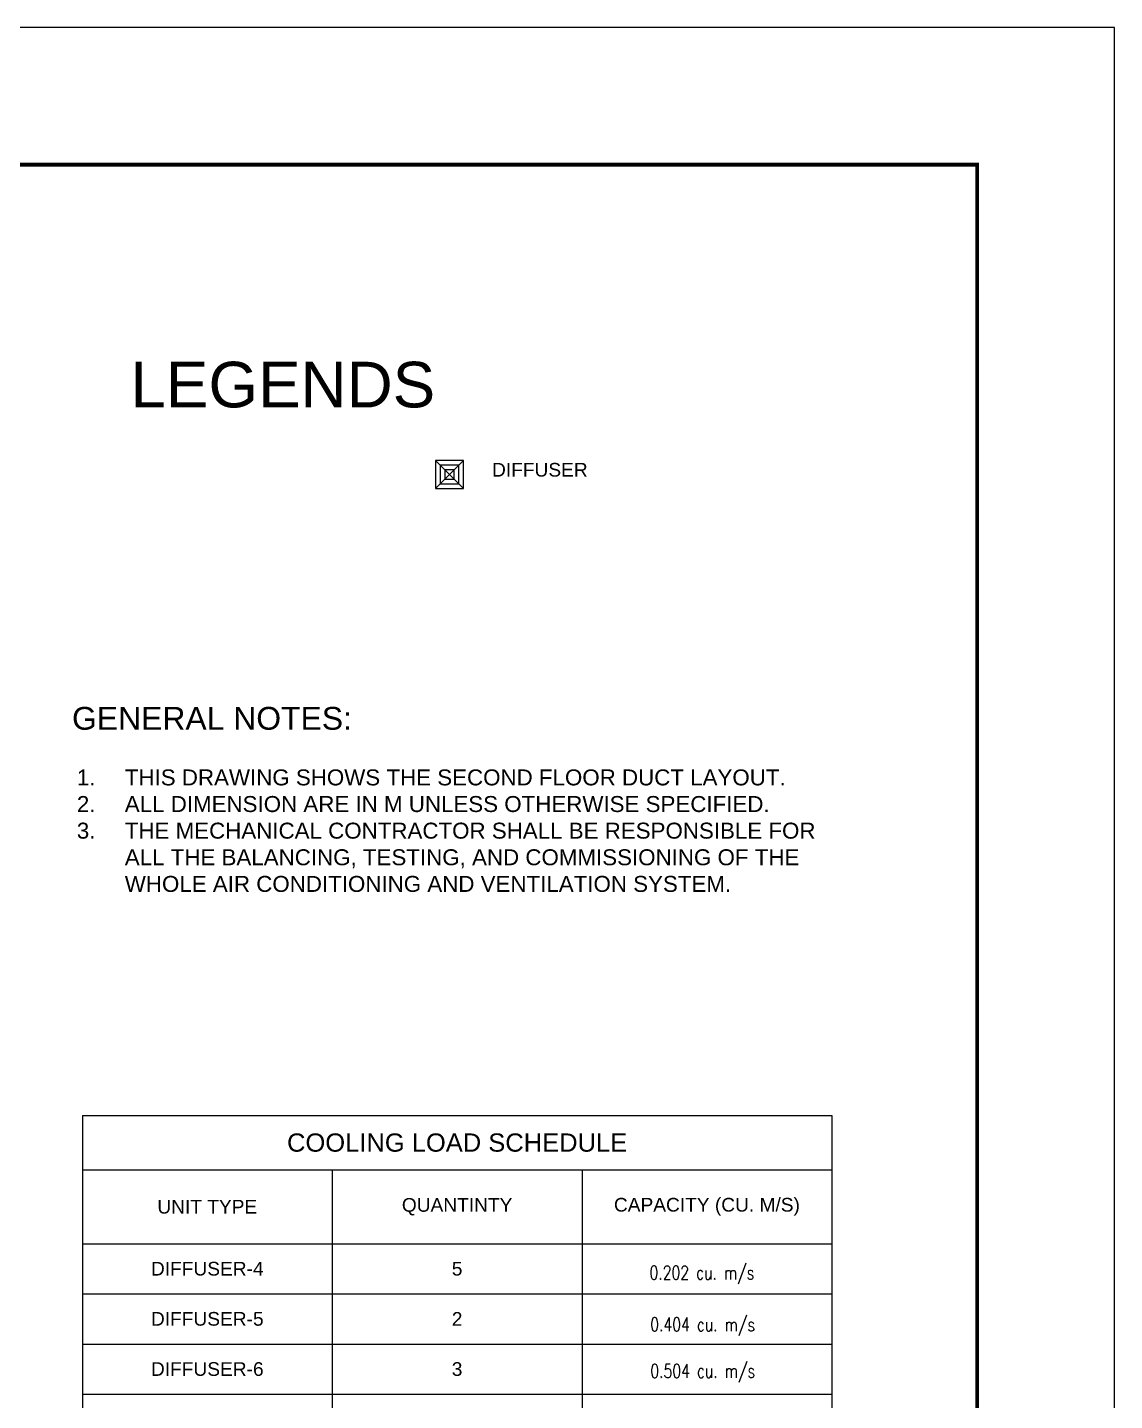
# Model space of a CAD drawing. Header units: millimetres. Extents: x 3 to 421, y 1 to 337.
# Drawn here: x 289.85 to 313.66, y 108.77 to 138.87 of the extents above; entities that cross this region are included whole.
import ezdxf

# ---------------------------------------------------------------- set-up
doc = ezdxf.new("R2010")
doc.units = ezdxf.units.MM
doc.header["$MEASUREMENT"] = 0
for name, color, linetype in [('diffuser', 7, 'Continuous'), ('ducting label', 7, 'Continuous'), ('Legends', 7, 'Continuous'), ('template', 7, 'Continuous'), ('text', 7, 'Continuous')]:
    doc.layers.add(name, color=color, linetype=linetype)
doc.styles.add('Arch-Dim', font='simplex.shx', dxfattribs={"width": 0.75})
doc.styles.get("Standard").update_dxf_attribs({"font": 'arial.ttf'})

# ---------------------------------------------------------------- blocks, each defined once
blk = doc.blocks.new('AC-S-12')
at = {"layer": 'diffuser'}
for p, q in [((-0.15, 0.15), (0.15, -0.15)), ((0.15, 0.15), (-0.15, -0.15)), ((-0.15, 0.15), (-0.15, -0.15)), ((0.15, 0.15), (-0.15, 0.15)), ((0.15, -0.15), (0.15, 0.15)), ((-0.1, 0.1), (-0.1, -0.1)), ((0.1, 0.1), (-0.1, 0.1)), ((-0.05, 0.05), (-0.05, -0.05)), ((0.05, 0.05), (-0.05, 0.05)), ((0.05, -0.05), (0.05, 0.05)), ((0.1, -0.1), (0.1, 0.1)), ((-0.1, -0.1), (0.1, -0.1)), ((-0.05, -0.05), (0.05, -0.05)), ((-0.15, -0.15), (0.15, -0.15))]:
    blk.add_line(p, q, dxfattribs=at)
for points in [[(-0.358, 0.358, 0, 0.0447, 0), (-0.295, 0.295, 0, 0, 0), (-0.15, 0.15, 0, 0, 0)], [(0.358, 0.358, 0, 0.0447, 0), (0.295, 0.295, 0, 0, 0), (0.15, 0.15, 0, 0, 0)], [(-0.358, -0.358, 0, 0.0447, 0), (-0.295, -0.295, 0, 0, 0), (-0.15, -0.15, 0, 0, 0)], [(0.358, -0.358, 0, 0.0447, 0), (0.295, -0.295, 0, 0, 0), (0.15, -0.15, 0, 0, 0)]]:
    blk.add_lwpolyline(points, format="xyseb", dxfattribs=at)
blk = doc.blocks.new('fcu')
at = {"layer": 'diffuser', "color": 7, "xscale": 2.052644456280903, "yscale": 2.052644456280903, "zscale": 2.052644456280903}
blk.add_blockref('AC-S-12', (0, 0), dxfattribs=at)
blk = doc.blocks.new('*T69')
at = {"layer": 'diffuser', "color": 0, "linetype": 'ByBlock', "lineweight": -2, "transparency": 16777216}
for p, q in [((0, 0), (16.418, 0)), ((0, 0), (0, -8.31)), ((16.418, 0), (16.418, -8.31)), ((0, -1.193), (16.418, -1.193)), ((5.473, -1.193), (5.473, -8.31)), ((10.945, -1.193), (10.945, -8.31)), ((0, -2.811), (16.418, -2.811)), ((0, -3.91), (16.418, -3.91)), ((0, -5.01), (16.418, -5.01)), ((0, -6.11), (16.418, -6.11)), ((0, -7.21), (16.418, -7.21)), ((0, -8.31), (16.418, -8.31))]:
    blk.add_line(p, q, dxfattribs=at)
at = {"layer": 'diffuser', "color": 0, "transparency": 16777216, "attachment_point": 5}
for s, insert, char_height, width in [('COOLING LOAD SCHEDULE', (8.209, -0.597), 0.4, 16.29761), ('CAPACITY (CU. M/S)', (13.681, -2.002), 0.3, 5.35254), ('UNIT TYPE', (2.736, -2.002), 0.3, 5.35254), ('QUANTINTY', (8.209, -2.002), 0.3, 5.35254), ('DIFFUSER-4', (2.736, -3.361), 0.3, 5.35254), ('5', (8.209, -3.361), 0.3, 5.35254), ('DIFFUSER-5', (2.736, -4.46), 0.3, 5.35254), ('2', (8.209, -4.46), 0.3, 5.35254), ('DIFFUSER-6', (2.736, -5.56), 0.3, 5.35254), ('3', (8.209, -5.56), 0.3, 5.35254), ('DIFFUSER-7', (2.736, -6.66), 0.3, 5.35254), ('1', (8.209, -6.66), 0.3, 5.35254), ('DIFFUSER-8', (2.736, -7.76), 0.3, 5.35254), ('1', (8.209, -7.76), 0.3, 5.35254)]:
    blk.add_mtext(s, dxfattribs=dict(at, insert=insert, char_height=char_height, width=width))

msp = doc.modelspace()

# ---------------------------------------------------------------- linework, layer by layer
at = {"layer": 'template'}
for p, q in [((313.659, 138.867), (214.384, 138.867)), ((313.659, 68.472), (313.659, 138.867))]:
    msp.add_line(p, q, dxfattribs=at)
at = {"layer": 'template', "linetype": 'Continuous', "const_width": 0.0853}
msp.add_lwpolyline([(220.4, 71.48), (310.651, 71.48), (310.651, 135.859), (220.4, 135.859)], close=True, dxfattribs=at)

# ---------------------------------------------------------------- block references
msp.add_blockref('*T69', (291.049, 115.021))
at = {"layer": 'Legends', "linetype": 'Continuous', "lineweight": 25}
msp.add_blockref('fcu', (299.093, 129.068), dxfattribs=at)

# ---------------------------------------------------------------- texts
at = {"layer": 'ducting label', "color": 0, "linetype": 'Continuous', "lineweight": 25, "char_height": 0.3, "attachment_point": 1, "style": 'Arch-Dim'}
for s, insert in [('\\A1;0.404 cu. m/s', (303.489, 110.59)), ('\\A1;0.504 cu. m/s', (303.49, 109.571))]:
    msp.add_mtext_dynamic_manual_height_columns(s, width=3.97721, gutter_width=1.011, heights=[0], dxfattribs=dict(at, insert=insert))
at = {"layer": 'Legends', "attachment_point": 1}
for s, width, insert, char_height in [('LEGENDS', 9.67592, (292.102, 131.54), 1), ('DIFFUSER', 11.26859, (300.023, 129.323), 0.3), ('GENERAL NOTES:', 10.05204, (290.822, 123.975), 0.5), ('\\pxi-3,l4,t4;1.^ITHIS DRAWING SHOWS THE SECOND FLOOR DUCT LAYOUT.\\P2.^IALL DIMENSION ARE IN M UNLESS OTHERWISE SPECIFIED.\\P3.^ITHE MECHANICAL CONTRACTOR SHALL BE RESPONSIBLE FOR ALL THE BALANCING, TESTING, AND COMMISSIONING OF THE WHOLE AIR CONDITIONING AND VENTILATION SYSTEM.', 17.13282, (290.578, 122.605), 0.35)]:
    msp.add_mtext_dynamic_manual_height_columns(s, width=width, gutter_width=1, heights=[0], dxfattribs=dict(at, insert=insert, char_height=char_height))
at = {"layer": 'text', "color": 0, "linetype": 'Continuous', "lineweight": 25, "insert": (303.473, 111.726), "char_height": 0.3, "attachment_point": 1, "style": 'Arch-Dim'}
msp.add_mtext_dynamic_manual_height_columns('\\A1;0.202 cu. m/s', width=4.36387, gutter_width=1.011, heights=[0], dxfattribs=at)

doc.saveas('drawing.dxf')
